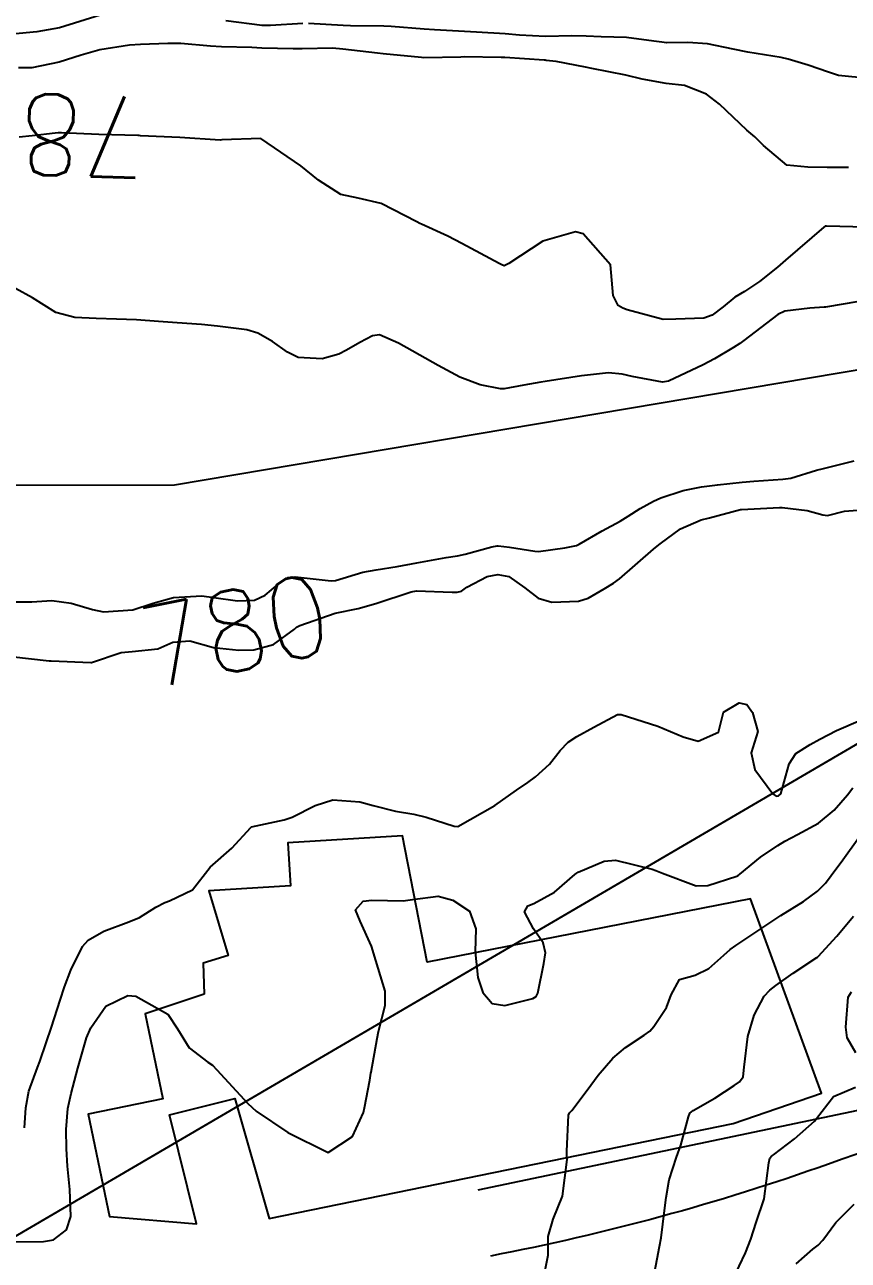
# Model space of a CAD drawing. Header units: metres. Extents: x 318500 to 325275, y 7408834 to 7428799.
# Drawn here: x 321089.4 to 321130, y 7424649.7 to 7424710.7 of the extents above; entities that cross this region are included whole.
import ezdxf
from ezdxf.enums import TextEntityAlignment as Align

# ---------------------------------------------------------------- set-up
doc = ezdxf.new("R2010")
doc.units = ezdxf.units.M
doc.header["$MEASUREMENT"] = 0
doc.layers.add('_TEXTO_CONGELA', color=45, linetype='Continuous', plot=False)
for name, color, linetype in [('Cotas', 45, 'Continuous'), ('Curvas de Nivel 1m', 11, 'Continuous'), ('Curvas de Nivel 5m', 15, 'Continuous'), ('Edificações', 30, 'Continuous'), ('Hidrografia', 140, 'Continuous'), ('Vias Primárias', 230, 'Continuous')]:
    doc.layers.add(name, color=color, linetype=linetype)
doc.styles.add('Style-STANDARD', font='STANDARD.shx')

msp = doc.modelspace()

# ---------------------------------------------------------------- linework, layer by layer
at = {"layer": '_TEXTO_CONGELA'}
msp.add_line((320546.987, 7424333.756), (321202.535, 7424717.328), dxfattribs=at)
at = {"layer": 'Curvas de Nivel 1m', "flags": 128}
for points, elevation in [([(321093.1, 7424711.14), (321091.09, 7424710.519), (321089.959, 7424710.315), (321089.086, 7424710.23), (321088.068, 7424710.222), (321087.088, 7424710.4), (321086.437, 7424710.577), (321085.095, 7424710.909)], 782), ([(321103.096, 7424710.718), (321101.508, 7424710.619), (321101.094, 7424710.633), (321099.296, 7424710.859)], 782), ([(321131.061, 7424708.017), (321129.557, 7424708.161), (321129.065, 7424708.316), (321128.062, 7424708.675), (321127.074, 7424708.967), (321126.727, 7424709.044), (321125.079, 7424709.311), (321124.35, 7424709.459), (321123.085, 7424709.727), (321122.111, 7424709.78), (321121.085, 7424709.774), (321120.196, 7424709.893), (321119.089, 7424710.04), (321117.837, 7424710.064), (321117.089, 7424710.105), (321116.382, 7424710.123), (321115.089, 7424710.089), (321113.809, 7424710.149), (321113.09, 7424710.216), (321111.682, 7424710.303), (321111.092, 7424710.336), (321109.603, 7424710.411), (321109.093, 7424710.441), (321107.47, 7424710.579), (321107.095, 7424710.598), (321105.464, 7424710.606), (321105.095, 7424710.622), (321103.378, 7424710.724)], 782), ([(321130.046, 7424703.608), (321129.004, 7424703.62), (321128.05, 7424703.629), (321127.006, 7424703.732), (321125.856, 7424704.707), (321125.432, 7424705.121), (321125.027, 7424705.453), (321123.674, 7424706.734), (321123.047, 7424707.236), (321121.956, 7424707.659), (321121.055, 7424707.768), (321119.864, 7424707.982), (321119.061, 7424708.174), (321117.372, 7424708.51), (321117.066, 7424708.568), (321115.613, 7424708.842), (321115.126, 7424708.905), (321115.071, 7424708.907), (321115.014, 7424708.908), (321113.072, 7424709.046), (321112.905, 7424709.049), (321111.073, 7424709.071), (321110.908, 7424709.067), (321109.072, 7424709.035), (321108.964, 7424709.039), (321107.074, 7424709.221), (321106.783, 7424709.254), (321105.077, 7424709.465), (321104.563, 7424709.502), (321103.077, 7424709.481), (321102.62, 7424709.474), (321101.077, 7424709.512), (321100.588, 7424709.534), (321099.078, 7424709.573), (321098.537, 7424709.609), (321097.08, 7424709.737), (321096.443, 7424709.736), (321095.079, 7424709.689), (321094.544, 7424709.659), (321093.074, 7424709.417), (321092.16, 7424709.154), (321091.065, 7424708.81), (321089.715, 7424708.529), (321089.06, 7424708.535)], 781), ([(321130.567, 7424696.991), (321128.911, 7424696.717), (321128.857, 7424696.715), (321128.137, 7424696.672), (321126.908, 7424696.525), (321126.559, 7424696.349), (321124.885, 7424695.067), (321124.684, 7424694.921), (321124.379, 7424694.725), (321123.436, 7424694.173), (321122.871, 7424693.877), (321121.164, 7424693.066), (321120.862, 7424693.01), (321119.36, 7424693.288), (321118.866, 7424693.404), (321118.197, 7424693.476), (321116.865, 7424693.324), (321115.064, 7424693.049), (321114.862, 7424693.017), (321114.024, 7424692.863), (321113.052, 7424692.682), (321112.857, 7424692.68), (321111.858, 7424692.89), (321110.864, 7424693.261), (321109.785, 7424693.832), (321108.874, 7424694.349), (321108.501, 7424694.561), (321107.823, 7424694.946), (321106.886, 7424695.347), (321106.54, 7424695.308), (321105.923, 7424694.97), (321105.263, 7424694.59), (321104.874, 7424694.394), (321104.054, 7424694.175), (321102.872, 7424694.24), (321102.353, 7424694.496), (321101.603, 7424695.029), (321100.886, 7424695.44), (321100.342, 7424695.591), (321098.891, 7424695.776), (321098.102, 7424695.862), (321096.893, 7424695.946), (321095.981, 7424696.012), (321094.895, 7424696.089), (321093.895, 7424696.125), (321092.895, 7424696.152), (321091.848, 7424696.203), (321090.899, 7424696.457), (321089.749, 7424697.182), (321088.917, 7424697.632)], 779), ([(321088.71, 7424682.163), (321089.715, 7424682.174), (321090.711, 7424682.238), (321091.661, 7424682.107), (321092.707, 7424681.792), (321093.254, 7424681.68), (321094.707, 7424681.78), (321095.706, 7424682.104), (321096.713, 7424682.381), (321098.106, 7424682.462), (321098.713, 7424682.385), (321099.883, 7424682.214), (321100.712, 7424682.256), (321101.242, 7424682.498), (321101.864, 7424683.019), (321102.377, 7424683.362), (321102.726, 7424683.406), (321104.5, 7424683.206), (321104.724, 7424683.223), (321106.071, 7424683.626), (321106.732, 7424683.754), (321107.767, 7424683.912), (321108.738, 7424684.099), (321110.186, 7424684.353), (321110.745, 7424684.446), (321111.113, 7424684.529), (321112.44, 7424684.883), (321112.693, 7424684.939), (321112.751, 7424684.941), (321113.306, 7424684.872), (321114.561, 7424684.666), (321114.748, 7424684.649), (321116.035, 7424684.831), (321116.616, 7424684.958), (321116.753, 7424685.011), (321117.892, 7424685.68), (321118.77, 7424686.15), (321119.173, 7424686.395), (321119.767, 7424686.785), (321120.418, 7424687.143), (321120.788, 7424687.302), (321121.887, 7424687.66), (321122.797, 7424687.843), (321123.586, 7424687.944), (321124.8, 7424688.079), (321125.382, 7424688.13), (321126.803, 7424688.228), (321127.206, 7424688.282), (321128.473, 7424688.665), (321128.811, 7424688.758), (321130.327, 7424689.132)], 779), ([(321089.352, 7424656.194), (321089.416, 7424657.18), (321089.569, 7424658.001), (321090.003, 7424659.174), (321090.116, 7424659.47), (321090.422, 7424660.392), (321090.682, 7424661.166), (321091.114, 7424662.497), (321091.327, 7424663.157), (321091.652, 7424663.973), (321092.223, 7424665.144), (321092.493, 7424665.457), (321093.276, 7424665.906), (321094.503, 7424666.373), (321095.029, 7424666.581), (321095.846, 7424667.097), (321096.281, 7424667.325), (321096.515, 7424667.399), (321097.646, 7424667.95), (321098.524, 7424669.06), (321099.591, 7424670.008), (321100.542, 7424671.03), (321100.57, 7424671.052), (321102.178, 7424671.41), (321102.575, 7424671.544), (321103.705, 7424672.117), (321104.584, 7424672.398), (321105.918, 7424672.295), (321106.582, 7424672.112), (321107.686, 7424671.832), (321108.578, 7424671.686), (321109.198, 7424671.543), (321110.572, 7424671.092), (321110.757, 7424671.083), (321112.582, 7424672.119), (321113.65, 7424672.864), (321114.207, 7424673.245), (321114.6, 7424673.522), (321115.289, 7424674.161), (321115.818, 7424674.832), (321116.215, 7424675.238), (321116.63, 7424675.512), (321117.475, 7424675.974), (321118.647, 7424676.597), (321118.832, 7424676.613), (321120.639, 7424676.028), (321121.881, 7424675.502), (321122.628, 7424675.283), (321123.635, 7424675.73), (321123.883, 7424676.728), (321124.655, 7424677.186), (321125.037, 7424677.097), (321125.306, 7424676.71), (321125.576, 7424675.765), (321125.246, 7424674.711), (321125.426, 7424673.89), (321126.311, 7424672.694), (321126.474, 7424672.577), (321126.589, 7424672.59), (321126.715, 7424672.688), (321127.122, 7424674.173), (321127.455, 7424674.677), (321128.166, 7424675.128), (321128.631, 7424675.379), (321129.467, 7424675.822), (321130.645, 7424676.322)], 781), ([(321088.913, 7424650.562), (321090.291, 7424650.578), (321090.784, 7424650.671), (321091.433, 7424651.153), (321091.647, 7424651.813), (321091.589, 7424653.151), (321091.483, 7424654.295), (321091.426, 7424655.154), (321091.41, 7424656.108), (321091.495, 7424657.153), (321091.653, 7424657.889), (321091.984, 7424659.146), (321092.425, 7424660.642), (321092.624, 7424661.137), (321093.37, 7424662.202), (321094.454, 7424662.731), (321094.858, 7424662.701), (321096.441, 7424661.811), (321096.915, 7424661.083), (321097.495, 7424660.149), (321098.414, 7424659.445), (321098.639, 7424659.283), (321098.851, 7424659.053), (321100.385, 7424657.391), (321100.792, 7424657.026), (321102.364, 7424655.962), (321104.35, 7424654.98), (321105.551, 7424655.773), (321106.099, 7424656.954), (321106.147, 7424657.191), (321106.404, 7424658.543), (321106.467, 7424658.891), (321106.479, 7424658.949), (321106.766, 7424660.607), (321106.836, 7424660.946), (321107.162, 7424662.231), (321107.172, 7424662.943), (321106.6, 7424664.837), (321106.559, 7424664.949), (321106.492, 7424665.17), (321105.941, 7424666.395), (321105.696, 7424666.962), (321106.085, 7424667.388), (321106.517, 7424667.433), (321108.05, 7424667.402), (321108.518, 7424667.465), (321109.794, 7424667.638), (321110.518, 7424667.445), (321111.337, 7424666.888), (321111.643, 7424666.025), (321111.606, 7424664.883), (321111.74, 7424663.612), (321111.988, 7424662.877), (321112.452, 7424662.332), (321113.076, 7424662.239), (321114.456, 7424662.582), (321114.626, 7424662.679), (321114.711, 7424662.846), (321115.011, 7424664.313), (321115.092, 7424664.841), (321114.978, 7424665.326), (321114.502, 7424666.021), (321114.05, 7424666.855), (321114.212, 7424667.155), (321114.516, 7424667.28), (321115.53, 7424667.83), (321116.538, 7424668.71), (321116.599, 7424668.76), (321116.701, 7424668.818), (321117.989, 7424669.365), (321118.549, 7424669.408), (321120.353, 7424668.963), (321120.542, 7424668.903), (321120.863, 7424668.765), (321122.531, 7424668.147), (321123.106, 7424668.16), (321124.539, 7424668.629), (321124.601, 7424668.657), (321124.687, 7424668.718), (321125.7, 7424669.555), (321126.562, 7424670.13), (321126.905, 7424670.345), (321127.529, 7424670.676), (321128.576, 7424671.247), (321129.346, 7424671.889), (321130.008, 7424672.646), (321130.263, 7424672.976)], 782), ([(321115.005, 7424648.839), (321115.216, 7424649.906), (321115.223, 7424650.836), (321115.465, 7424651.681), (321115.924, 7424652.826), (321116.161, 7424654.636), (321116.148, 7424654.823), (321116.139, 7424655.038), (321116.216, 7424656.822), (321116.272, 7424656.932), (321116.384, 7424657.057), (321117.152, 7424658.056), (321117.689, 7424658.801), (321118.418, 7424659.629), (321119.046, 7424660.161), (321119.963, 7424660.775), (321120.234, 7424660.972), (321120.436, 7424661.195), (321121.071, 7424662.14), (321121.291, 7424662.758), (321121.707, 7424663.516), (321122.475, 7424663.741), (321123.147, 7424664.067), (321123.899, 7424664.726), (321124.212, 7424665.004), (321124.495, 7424665.201), (321126.023, 7424666.215), (321126.509, 7424666.555), (321126.715, 7424666.687), (321127.822, 7424667.369), (321128.528, 7424667.883), (321128.912, 7424668.278), (321129.193, 7424668.653), (321129.765, 7424669.435), (321130.568, 7424670.528)], 783), ([(321120.418, 7424648.768), (321120.724, 7424650.333), (321120.793, 7424650.763), (321120.963, 7424652.118), (321121.048, 7424652.759), (321121.203, 7424653.622), (321121.557, 7424654.752), (321121.774, 7424655.333), (321122.146, 7424656.744), (321122.213, 7424656.912), (321122.385, 7424657.059), (321123.455, 7424657.669), (321124.403, 7424658.281), (321124.662, 7424658.46), (321124.849, 7424658.713), (321124.893, 7424659.191), (321125.073, 7424660.71), (321125.389, 7424661.763), (321125.89, 7424662.699), (321126.173, 7424662.986), (321126.468, 7424663.219), (321127.317, 7424663.838), (321128.489, 7424664.604), (321128.522, 7424664.628), (321128.55, 7424664.659), (321129.483, 7424665.668), (321130.293, 7424666.642)], 784), ([(321127.473, 7424649.482), (321128.293, 7424650.208), (321128.551, 7424650.402), (321128.782, 7424650.655), (321129.435, 7424651.527), (321130.327, 7424652.424)], 786)]:
    msp.add_lwpolyline(points, dxfattribs=dict(at, elevation=elevation))
at = {"layer": 'Curvas de Nivel 5m', "flags": 128}
for points, elevation in [([(321130.933, 7424700.668), (321128.961, 7424700.725), (321128.907, 7424700.715), (321128.827, 7424700.662), (321126.943, 7424699.034), (321126.538, 7424698.696), (321125.655, 7424697.983), (321124.921, 7424697.487), (321124.437, 7424697.205), (321123.867, 7424696.73), (321123.319, 7424696.321), (321122.902, 7424696.182), (321121.528, 7424696.133), (321120.9, 7424696.116), (321119.117, 7424696.587), (321118.908, 7424696.673), (321118.681, 7424696.802), (321118.432, 7424697.29), (321118.301, 7424698.806), (321116.955, 7424700.333), (321116.571, 7424700.44), (321114.951, 7424699.983), (321113.284, 7424698.875), (321113.05, 7424698.766), (321112.939, 7424698.802), (321112.793, 7424698.881), (321110.95, 7424699.861), (321110.262, 7424700.219), (321108.959, 7424700.809), (321108.876, 7424700.848), (321108.739, 7424700.933), (321106.973, 7424701.837), (321105.841, 7424702.107), (321104.979, 7424702.278), (321103.879, 7424702.997), (321103, 7424703.7), (321101.02, 7424705.04), (321099.105, 7424704.973), (321099.019, 7424704.972), (321097.02, 7424705.09), (321095.085, 7424705.184), (321095.021, 7424705.188), (321094.952, 7424705.189), (321093.021, 7424705.239), (321091.181, 7424705.327), (321091.022, 7424705.331), (321090.876, 7424705.317), (321089.734, 7424705.183), (321089.091, 7424705.117)], 780), ([(321088.674, 7424679.462), (321090.58, 7424679.262), (321090.671, 7424679.26), (321092.639, 7424679.172), (321092.671, 7424679.174), (321094.13, 7424679.667), (321094.679, 7424679.716), (321095.938, 7424679.841), (321096.686, 7424680.174), (321097.529, 7424680.235), (321098.683, 7424679.916), (321099.948, 7424679.774), (321100.682, 7424679.797), (321101.646, 7424680.06), (321102.697, 7424680.814), (321102.793, 7424680.914), (321102.951, 7424681.006), (321104.706, 7424681.601), (321105.834, 7424681.843), (321106.711, 7424682.085), (321108.452, 7424682.669), (321108.718, 7424682.709), (321110.471, 7424682.648), (321110.726, 7424682.638), (321110.931, 7424682.694), (321111.201, 7424682.895), (321112.207, 7424683.413), (321112.736, 7424683.526), (321113.282, 7424683.418), (321114.07, 7424682.86), (321114.723, 7424682.352), (321115.405, 7424682.154), (321116.721, 7424682.198), (321117.19, 7424682.348), (321117.978, 7424682.808), (321118.443, 7424683.093), (321118.735, 7424683.311), (321120.414, 7424684.775), (321120.605, 7424684.919), (321120.754, 7424685.031), (321121.753, 7424685.767), (321122.772, 7424686.213), (321123.195, 7424686.314), (321124.713, 7424686.721), (321124.77, 7424686.731), (321126.652, 7424686.822), (321126.782, 7424686.821), (321128.015, 7424686.671), (321128.777, 7424686.461), (321129.011, 7424686.423), (321129.858, 7424686.649), (321130.707, 7424686.715)], 780), ([(321130.423, 7424659.899), (321129.987, 7424660.644), (321129.913, 7424661.17), (321130.042, 7424662.644), (321130.193, 7424662.914)], 785), ([(321124.348, 7424648.709), (321124.964, 7424650.029), (321125.222, 7424650.701), (321125.496, 7424651.518), (321125.883, 7424652.697), (321126.125, 7424654.47), (321126.16, 7424654.693), (321126.246, 7424654.798), (321126.353, 7424654.871), (321127.387, 7424655.652), (321128.378, 7424656.523), (321128.438, 7424656.601), (321128.464, 7424656.659), (321129.308, 7424657.739), (321130.403, 7424658.204)], 785)]:
    msp.add_lwpolyline(points, dxfattribs=dict(at, elevation=elevation))
at = {"layer": 'Edificações'}
msp.add_lwpolyline([(321098.223, 7424662.795), (321095.317, 7424661.828), (321096.193, 7424657.635), (321092.5, 7424656.863), (321093.555, 7424651.815), (321097.853, 7424651.45), (321096.515, 7424656.841), (321099.741, 7424657.642), (321101.446, 7424651.727), (321124.363, 7424656.406), (321128.712, 7424657.901), (321125.213, 7424667.505), (321109.248, 7424664.371), (321108.022, 7424670.615), (321102.368, 7424670.261), (321102.5, 7424668.151), (321098.456, 7424667.897), (321099.419, 7424664.698), (321098.183, 7424664.326)], close=True, dxfattribs=at)
at = {"layer": 'Hidrografia'}
msp.add_lwpolyline([(321463.797, 7424522.894), (321400.221, 7424596.461), (321385.454, 7424615.671), (321381.892, 7424620.774), (321373.84, 7424628.043), (321356.674, 7424645.727), (321344.01, 7424656.501), (321316.46, 7424673.103), (321287.818, 7424682.345), (321209.658, 7424698.504), (321192.746, 7424703.546), (321177.348, 7424702.79), (321166.242, 7424700.773), (321147.562, 7424696.488), (321096.769, 7424687.926), (321074.753, 7424687.907), (321049.763, 7424689.672), (321020.987, 7424698.999), (321002.055, 7424709.588), (320974.399, 7424722.033), (320937.041, 7424734.89), (320929.467, 7424739.782)], dxfattribs=at)
at = {"layer": 'Vias Primárias'}
for points in [[(321111.763, 7424653.131), (321130.845, 7424657.13, 0.037079), (321137.352, 7424659.006, -0.071906), (321159.971, 7424663.858, -0.041965), (321191.73, 7424663.344, -0.004768), (321229.468, 7424659.192)], [(321218.395, 7424655.543), (321186.471, 7424658.742), (321151.409, 7424658.39, 0.083336), (321129.07, 7424654.409, -0.038547), (321112.369, 7424649.866)]]:
    msp.add_lwpolyline(points, format="xyb", dxfattribs=at)

# ---------------------------------------------------------------- texts
at = {"layer": 'Cotas', "style": 'Style-STANDARD'}
for rotation, p in [(178.39671, (321090.655, 7424705.226, 780)), (11.53547, (321099.749, 7424680.751, 780))]:
    msp.add_text('780', height=4, rotation=rotation, dxfattribs=at).set_placement(p, align=Align.MIDDLE_CENTER)

doc.saveas('drawing.dxf')
